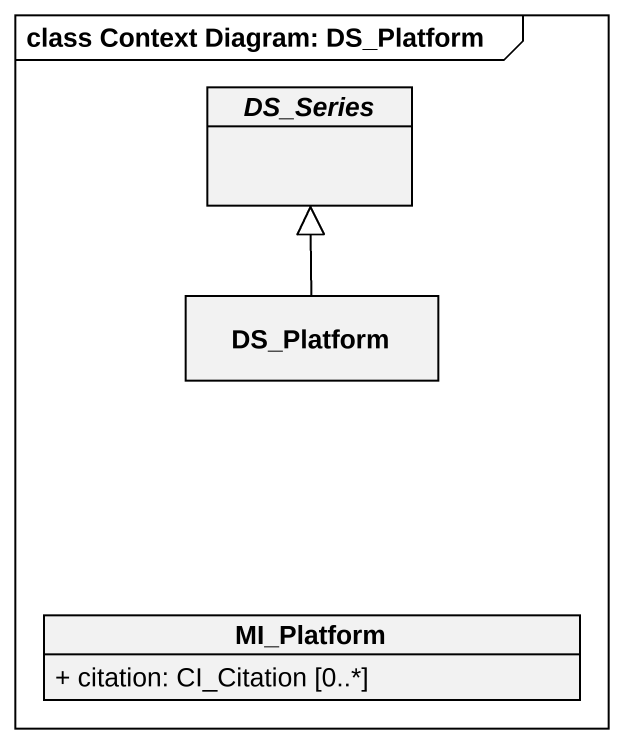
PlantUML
@startuml
mainframe class Context Diagram: DS_Platform
hide circle
hide empty members
skinparam classAttributeIconSize 0
abstract class DS_Series
class DS_Platform
class MI_Platform {
  + citation: CI_Citation [0..*]
}
DS_Platform -up-|> DS_Series
@enduml
